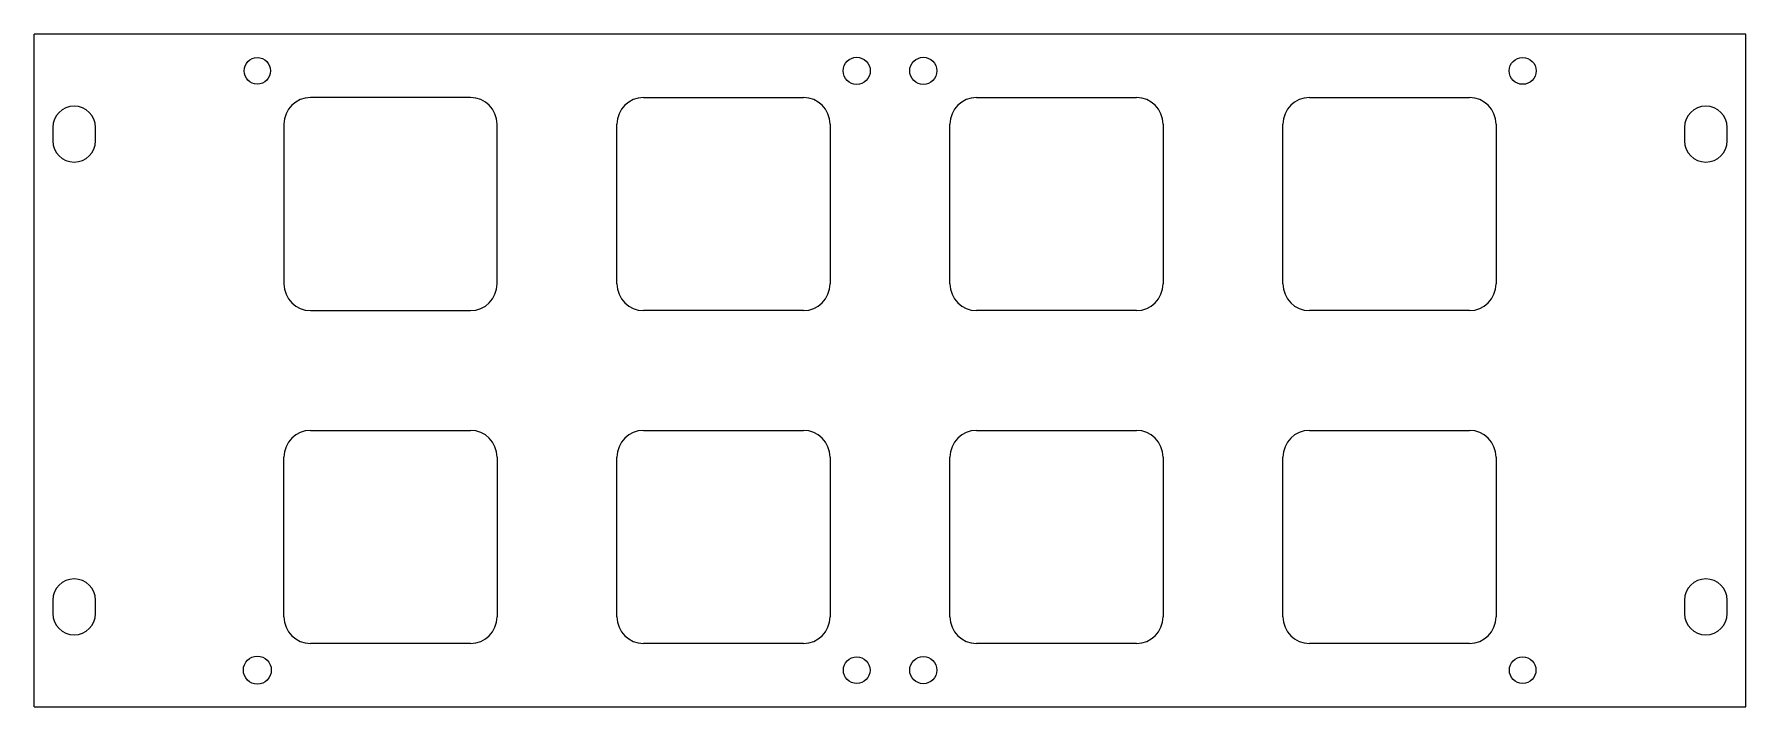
# Model space of a CAD drawing. Header units: millimetres. Extents: x -64 to 64, y -25 to 25.
import ezdxf

# ---------------------------------------------------------------- set-up
doc = ezdxf.new("R2010")
doc.units = ezdxf.units.MM
doc.layers.add('Pad003', color=7, linetype='CONTINUOUS')

msp = doc.modelspace()

# ---------------------------------------------------------------- linework, layer by layer
at = {"layer": 'Pad003'}
for p, q in [((-64.25, 25.25), (-64.25, 25.25, 1)), ((64.25, 25.25), (-64.25, 25.25)), ((64.25, 25.25, 1), (-64.25, 25.25, 1)), ((-64.25, 25.25), (-64.25, 25.25, 1)), ((-64.25, -25.25), (-64.25, 25.25)), ((-64.25, -25.25, 1), (-64.25, 25.25, 1)), ((64.25, 25.25), (-64.25, 25.25)), ((-64.25, -25.25), (-64.25, 25.25)), ((64.25, 25.25, 1), (-64.25, 25.25, 1)), ((-64.25, -25.25, 1), (-64.25, 25.25, 1)), ((64.25, 25.25), (64.25, 25.25, 1)), ((64.25, -25.25), (64.25, 25.25)), ((64.25, -25.25, 1), (64.25, 25.25, 1)), ((64.25, 25.25), (64.25, 25.25, 1)), ((64.25, -25.25), (64.25, 25.25)), ((64.25, -25.25, 1), (64.25, 25.25, 1)), ((-46.51, 22.5), (-46.51, 22.5, 1)), ((-46.51, 22.5), (-46.51, 22.5, 1)), ((-1.48, 22.5), (-1.48, 22.5, 1)), ((-1.48, 22.5), (-1.48, 22.5, 1)), ((3.52, 22.5), (3.52, 22.5, 1)), ((3.52, 22.5), (3.52, 22.5, 1)), ((48.51, 22.5), (48.51, 22.5, 1)), ((48.51, 22.5), (48.51, 22.5, 1)), ((-43.5, 20.5), (-43.5, 20.5, 1)), ((-31.5, 20.5), (-43.5, 20.5)), ((-31.5, 20.5, 1), (-43.5, 20.5, 1)), ((-43.5, 20.5), (-43.5, 20.5, 1)), ((-31.5, 20.5), (-43.5, 20.5)), ((-31.5, 20.5, 1), (-43.5, 20.5, 1)), ((-31.5, 20.5), (-31.5, 20.5, 1)), ((-31.5, 20.5), (-31.5, 20.5, 1)), ((-18.5, 20.5), (-18.5, 20.5, 1)), ((-18.5, 20.5), (-18.5, 20.5, 1)), ((-18.5, 20.5), (-6.5, 20.5)), ((-18.5, 20.5, 1), (-6.5, 20.5, 1)), ((-18.5, 20.5), (-6.5, 20.5)), ((-18.5, 20.5, 1), (-6.5, 20.5, 1)), ((-6.5, 20.5), (-6.5, 20.5, 1)), ((-6.5, 20.5), (-6.5, 20.5, 1)), ((6.5, 20.5), (6.5, 20.5, 1)), ((6.5, 20.5), (6.5, 20.5, 1)), ((6.5, 20.5), (18.5, 20.5)), ((6.5, 20.5, 1), (18.5, 20.5, 1)), ((6.5, 20.5), (18.5, 20.5)), ((6.5, 20.5, 1), (18.5, 20.5, 1)), ((18.5, 20.5), (18.5, 20.5, 1)), ((18.5, 20.5), (18.5, 20.5, 1)), ((31.5, 20.5), (31.5, 20.5, 1)), ((31.5, 20.5), (31.5, 20.5, 1)), ((31.5, 20.5), (43.5, 20.5)), ((31.5, 20.5, 1), (43.5, 20.5, 1)), ((31.5, 20.5), (43.5, 20.5)), ((31.5, 20.5, 1), (43.5, 20.5, 1)), ((43.5, 20.5), (43.5, 20.5, 1)), ((43.5, 20.5), (43.5, 20.5, 1)), ((-62.85, 18.25), (-62.85, 18.25, 1)), ((-62.85, 18.25), (-62.85, 18.25, 1)), ((-62.85, 18.25), (-62.85, 17.25)), ((-62.85, 18.25, 1), (-62.85, 17.25, 1)), ((-62.85, 18.25), (-62.85, 17.25)), ((-62.85, 18.25, 1), (-62.85, 17.25, 1)), ((-59.65, 18.25), (-59.65, 18.25, 1)), ((-59.65, 17.25), (-59.65, 18.25)), ((-59.65, 17.25, 1), (-59.65, 18.25, 1)), ((-59.65, 18.25), (-59.65, 18.25, 1)), ((-59.65, 17.25), (-59.65, 18.25)), ((-59.65, 17.25, 1), (-59.65, 18.25, 1)), ((-45.5, 18.5), (-45.5, 18.5, 1)), ((-45.5, 18.5), (-45.5, 6.5)), ((-45.5, 18.5, 1), (-45.5, 6.5, 1)), ((-45.5, 18.5), (-45.5, 18.5, 1)), ((-45.5, 18.5), (-45.5, 6.5)), ((-45.5, 18.5, 1), (-45.5, 6.5, 1)), ((-29.5, 18.5), (-29.5, 18.5, 1)), ((-29.5, 6.5), (-29.5, 18.5)), ((-29.5, 6.5, 1), (-29.5, 18.5, 1)), ((-29.5, 18.5), (-29.5, 18.5, 1)), ((-29.5, 6.5), (-29.5, 18.5)), ((-29.5, 6.5, 1), (-29.5, 18.5, 1)), ((-20.5, 18.5), (-20.5, 18.5, 1)), ((-20.5, 18.5), (-20.5, 18.5, 1)), ((-20.5, 6.5), (-20.5, 18.5)), ((-20.5, 6.5, 1), (-20.5, 18.5, 1)), ((-20.5, 6.5), (-20.5, 18.5)), ((-20.5, 6.5, 1), (-20.5, 18.5, 1)), ((-4.5, 18.5), (-4.5, 18.5, 1)), ((-4.5, 18.5), (-4.5, 6.5)), ((-4.5, 18.5, 1), (-4.5, 6.5, 1)), ((-4.5, 18.5), (-4.5, 18.5, 1)), ((-4.5, 18.5), (-4.5, 6.5)), ((-4.5, 18.5, 1), (-4.5, 6.5, 1)), ((4.5, 18.5), (4.5, 18.5, 1)), ((4.5, 18.5), (4.5, 18.5, 1)), ((4.5, 6.5), (4.5, 18.5)), ((4.5, 6.5, 1), (4.5, 18.5, 1)), ((4.5, 6.5), (4.5, 18.5)), ((4.5, 6.5, 1), (4.5, 18.5, 1)), ((20.5, 18.5), (20.5, 18.5, 1)), ((20.5, 18.5), (20.5, 6.5)), ((20.5, 18.5, 1), (20.5, 6.5, 1)), ((20.5, 18.5), (20.5, 18.5, 1)), ((20.5, 18.5), (20.5, 6.5)), ((20.5, 18.5, 1), (20.5, 6.5, 1)), ((29.5, 18.5), (29.5, 18.5, 1)), ((29.5, 18.5), (29.5, 18.5, 1)), ((29.5, 6.5), (29.5, 18.5)), ((29.5, 6.5, 1), (29.5, 18.5, 1)), ((29.5, 6.5), (29.5, 18.5)), ((29.5, 6.5, 1), (29.5, 18.5, 1)), ((45.5, 18.5), (45.5, 18.5, 1)), ((45.5, 18.5), (45.5, 6.5)), ((45.5, 18.5, 1), (45.5, 6.5, 1)), ((45.5, 18.5), (45.5, 18.5, 1)), ((45.5, 18.5), (45.5, 6.5)), ((45.5, 18.5, 1), (45.5, 6.5, 1)), ((59.65, 18.25), (59.65, 18.25, 1)), ((59.65, 18.25), (59.65, 18.25, 1)), ((59.65, 18.25), (59.65, 17.25)), ((59.65, 18.25, 1), (59.65, 17.25, 1)), ((59.65, 18.25), (59.65, 17.25)), ((59.65, 18.25, 1), (59.65, 17.25, 1)), ((62.85, 18.25), (62.85, 18.25, 1)), ((62.85, 18.25), (62.85, 18.25, 1)), ((62.85, 17.25), (62.85, 18.25)), ((62.85, 17.25, 1), (62.85, 18.25, 1)), ((62.85, 17.25), (62.85, 18.25)), ((62.85, 17.25, 1), (62.85, 18.25, 1)), ((-62.85, 17.25), (-62.85, 17.25, 1)), ((-62.85, 17.25), (-62.85, 17.25, 1)), ((-59.65, 17.25), (-59.65, 17.25, 1)), ((-59.65, 17.25), (-59.65, 17.25, 1)), ((59.65, 17.25), (59.65, 17.25, 1)), ((59.65, 17.25), (59.65, 17.25, 1)), ((62.85, 17.25), (62.85, 17.25, 1)), ((62.85, 17.25), (62.85, 17.25, 1)), ((-45.5, 6.5), (-45.5, 6.5, 1)), ((-45.5, 6.5), (-45.5, 6.5, 1)), ((-29.5, 6.5), (-29.5, 6.5, 1)), ((-29.5, 6.5), (-29.5, 6.5, 1)), ((-20.5, 6.5), (-20.5, 6.5, 1)), ((-20.5, 6.5), (-20.5, 6.5, 1)), ((-4.5, 6.5), (-4.5, 6.5, 1)), ((-4.5, 6.5), (-4.5, 6.5, 1)), ((4.5, 6.5), (4.5, 6.5, 1)), ((4.5, 6.5), (4.5, 6.5, 1)), ((20.5, 6.5), (20.5, 6.5, 1)), ((20.5, 6.5), (20.5, 6.5, 1)), ((29.5, 6.5), (29.5, 6.5, 1)), ((29.5, 6.5), (29.5, 6.5, 1)), ((45.5, 6.5), (45.5, 6.5, 1)), ((45.5, 6.5), (45.5, 6.5, 1)), ((-43.5, 4.5), (-43.5, 4.5, 1)), ((-43.5, 4.5), (-43.5, 4.5, 1)), ((-43.5, 4.5), (-31.5, 4.5)), ((-43.5, 4.5, 1), (-31.5, 4.5, 1)), ((-43.5, 4.5), (-31.5, 4.5)), ((-43.5, 4.5, 1), (-31.5, 4.5, 1)), ((-31.5, 4.5), (-31.5, 4.5, 1)), ((-31.5, 4.5), (-31.5, 4.5, 1)), ((-18.5, 4.5), (-18.5, 4.5, 1)), ((-18.5, 4.5), (-18.5, 4.5, 1)), ((-6.5, 4.5), (-18.5, 4.5)), ((-6.5, 4.5, 1), (-18.5, 4.5, 1)), ((-6.5, 4.5), (-18.5, 4.5)), ((-6.5, 4.5, 1), (-18.5, 4.5, 1)), ((-6.5, 4.5), (-6.5, 4.5, 1)), ((-6.5, 4.5), (-6.5, 4.5, 1)), ((6.5, 4.5), (6.5, 4.5, 1)), ((6.5, 4.5), (6.5, 4.5, 1)), ((18.5, 4.5), (6.5, 4.5)), ((18.5, 4.5, 1), (6.5, 4.5, 1)), ((18.5, 4.5), (6.5, 4.5)), ((18.5, 4.5, 1), (6.5, 4.5, 1)), ((18.5, 4.5), (18.5, 4.5, 1)), ((18.5, 4.5), (18.5, 4.5, 1)), ((31.5, 4.5), (31.5, 4.5, 1)), ((31.5, 4.5), (31.5, 4.5, 1)), ((43.5, 4.5), (31.5, 4.5)), ((43.5, 4.5, 1), (31.5, 4.5, 1)), ((43.5, 4.5), (31.5, 4.5)), ((43.5, 4.5, 1), (31.5, 4.5, 1)), ((43.5, 4.5), (43.5, 4.5, 1)), ((43.5, 4.5), (43.5, 4.5, 1)), ((-43.5, -4.5), (-43.5, -4.5, 1)), ((-43.5, -4.5), (-43.5, -4.5, 1)), ((-43.5, -4.5), (-31.5, -4.5)), ((-43.5, -4.5, 1), (-31.5, -4.5, 1)), ((-43.5, -4.5), (-31.5, -4.5)), ((-43.5, -4.5, 1), (-31.5, -4.5, 1)), ((-31.5, -4.5), (-31.5, -4.5, 1)), ((-31.5, -4.5), (-31.5, -4.5, 1)), ((-18.5, -4.5), (-18.5, -4.5, 1)), ((-18.5, -4.5), (-18.5, -4.5, 1)), ((-18.5, -4.5), (-6.5, -4.5)), ((-18.5, -4.5, 1), (-6.5, -4.5, 1)), ((-18.5, -4.5), (-6.5, -4.5)), ((-18.5, -4.5, 1), (-6.5, -4.5, 1)), ((-6.5, -4.5), (-6.5, -4.5, 1)), ((-6.5, -4.5), (-6.5, -4.5, 1)), ((6.5, -4.5), (6.5, -4.5, 1)), ((6.5, -4.5), (6.5, -4.5, 1)), ((6.5, -4.5), (18.5, -4.5)), ((6.5, -4.5, 1), (18.5, -4.5, 1)), ((6.5, -4.5), (18.5, -4.5)), ((6.5, -4.5, 1), (18.5, -4.5, 1)), ((18.5, -4.5), (18.5, -4.5, 1)), ((18.5, -4.5), (18.5, -4.5, 1)), ((31.5, -4.5), (31.5, -4.5, 1)), ((31.5, -4.5), (31.5, -4.5, 1)), ((31.5, -4.5), (43.5, -4.5)), ((31.5, -4.5, 1), (43.5, -4.5, 1)), ((31.5, -4.5), (43.5, -4.5)), ((31.5, -4.5, 1), (43.5, -4.5, 1)), ((43.5, -4.5), (43.5, -4.5, 1)), ((43.5, -4.5), (43.5, -4.5, 1)), ((-45.5, -6.5), (-45.5, -6.5, 1)), ((-45.5, -6.5), (-45.5, -6.5, 1)), ((-45.5, -18.5), (-45.5, -6.5)), ((-45.5, -18.5, 1), (-45.5, -6.5, 1)), ((-45.5, -18.5), (-45.5, -6.5)), ((-45.5, -18.5, 1), (-45.5, -6.5, 1)), ((-29.5, -6.5), (-29.5, -6.5, 1)), ((-29.5, -6.5), (-29.5, -18.5)), ((-29.5, -6.5, 1), (-29.5, -18.5, 1)), ((-29.5, -6.5), (-29.5, -6.5, 1)), ((-29.5, -6.5), (-29.5, -18.5)), ((-29.5, -6.5, 1), (-29.5, -18.5, 1)), ((-20.5, -6.5), (-20.5, -6.5, 1)), ((-20.5, -6.5), (-20.5, -6.5, 1)), ((-20.5, -18.5), (-20.5, -6.5)), ((-20.5, -18.5, 1), (-20.5, -6.5, 1)), ((-20.5, -18.5), (-20.5, -6.5)), ((-20.5, -18.5, 1), (-20.5, -6.5, 1)), ((-4.5, -6.5), (-4.5, -6.5, 1)), ((-4.5, -6.5), (-4.5, -18.5)), ((-4.5, -6.5, 1), (-4.5, -18.5, 1)), ((-4.5, -6.5), (-4.5, -6.5, 1)), ((-4.5, -6.5), (-4.5, -18.5)), ((-4.5, -6.5, 1), (-4.5, -18.5, 1)), ((4.5, -6.5), (4.5, -6.5, 1)), ((4.5, -6.5), (4.5, -6.5, 1)), ((4.5, -18.5), (4.5, -6.5)), ((4.5, -18.5, 1), (4.5, -6.5, 1)), ((4.5, -18.5), (4.5, -6.5)), ((4.5, -18.5, 1), (4.5, -6.5, 1)), ((20.5, -6.5), (20.5, -6.5, 1)), ((20.5, -6.5), (20.5, -18.5)), ((20.5, -6.5, 1), (20.5, -18.5, 1)), ((20.5, -6.5), (20.5, -6.5, 1)), ((20.5, -6.5), (20.5, -18.5)), ((20.5, -6.5, 1), (20.5, -18.5, 1)), ((29.5, -6.5), (29.5, -6.5, 1)), ((29.5, -6.5), (29.5, -6.5, 1)), ((29.5, -18.5), (29.5, -6.5)), ((29.5, -18.5, 1), (29.5, -6.5, 1)), ((29.5, -18.5), (29.5, -6.5)), ((29.5, -18.5, 1), (29.5, -6.5, 1)), ((45.5, -6.5), (45.5, -6.5, 1)), ((45.5, -6.5), (45.5, -18.5)), ((45.5, -6.5, 1), (45.5, -18.5, 1)), ((45.5, -6.5), (45.5, -6.5, 1)), ((45.5, -6.5), (45.5, -18.5)), ((45.5, -6.5, 1), (45.5, -18.5, 1)), ((-62.85, -17.25), (-62.85, -17.25, 1)), ((-62.85, -17.25), (-62.85, -17.25, 1)), ((-62.85, -17.25), (-62.85, -18.25)), ((-62.85, -17.25, 1), (-62.85, -18.25, 1)), ((-62.85, -17.25), (-62.85, -18.25)), ((-62.85, -17.25, 1), (-62.85, -18.25, 1)), ((-59.65, -17.25), (-59.65, -17.25, 1)), ((-59.65, -18.25), (-59.65, -17.25)), ((-59.65, -18.25, 1), (-59.65, -17.25, 1)), ((-59.65, -17.25), (-59.65, -17.25, 1)), ((-59.65, -18.25), (-59.65, -17.25)), ((-59.65, -18.25, 1), (-59.65, -17.25, 1)), ((59.65, -17.25), (59.65, -17.25, 1)), ((59.65, -17.25), (59.65, -17.25, 1)), ((59.65, -17.25), (59.65, -18.25)), ((59.65, -17.25, 1), (59.65, -18.25, 1)), ((59.65, -17.25), (59.65, -18.25)), ((59.65, -17.25, 1), (59.65, -18.25, 1)), ((62.85, -17.25), (62.85, -17.25, 1)), ((62.85, -18.25), (62.85, -17.25)), ((62.85, -18.25, 1), (62.85, -17.25, 1)), ((62.85, -17.25), (62.85, -17.25, 1)), ((62.85, -18.25), (62.85, -17.25)), ((62.85, -18.25, 1), (62.85, -17.25, 1)), ((-62.85, -18.25), (-62.85, -18.25, 1)), ((-62.85, -18.25), (-62.85, -18.25, 1)), ((-59.65, -18.25), (-59.65, -18.25, 1)), ((-59.65, -18.25), (-59.65, -18.25, 1)), ((-45.5, -18.5), (-45.5, -18.5, 1)), ((-45.5, -18.5), (-45.5, -18.5, 1)), ((-29.5, -18.5), (-29.5, -18.5, 1)), ((-29.5, -18.5), (-29.5, -18.5, 1)), ((-20.5, -18.5), (-20.5, -18.5, 1)), ((-20.5, -18.5), (-20.5, -18.5, 1)), ((-4.5, -18.5), (-4.5, -18.5, 1)), ((-4.5, -18.5), (-4.5, -18.5, 1)), ((4.5, -18.5), (4.5, -18.5, 1)), ((4.5, -18.5), (4.5, -18.5, 1)), ((20.5, -18.5), (20.5, -18.5, 1)), ((20.5, -18.5), (20.5, -18.5, 1)), ((29.5, -18.5), (29.5, -18.5, 1)), ((29.5, -18.5), (29.5, -18.5, 1)), ((45.5, -18.5), (45.5, -18.5, 1)), ((45.5, -18.5), (45.5, -18.5, 1)), ((59.65, -18.25), (59.65, -18.25, 1)), ((59.65, -18.25), (59.65, -18.25, 1)), ((62.85, -18.25), (62.85, -18.25, 1)), ((62.85, -18.25), (62.85, -18.25, 1)), ((-43.5, -20.5), (-43.5, -20.5, 1)), ((-43.5, -20.5), (-43.5, -20.5, 1)), ((-31.5, -20.5), (-43.5, -20.5)), ((-31.5, -20.5, 1), (-43.5, -20.5, 1)), ((-31.5, -20.5), (-43.5, -20.5)), ((-31.5, -20.5, 1), (-43.5, -20.5, 1)), ((-31.5, -20.5), (-31.5, -20.5, 1)), ((-31.5, -20.5), (-31.5, -20.5, 1)), ((-18.5, -20.5), (-18.5, -20.5, 1)), ((-18.5, -20.5), (-18.5, -20.5, 1)), ((-6.5, -20.5), (-18.5, -20.5)), ((-6.5, -20.5, 1), (-18.5, -20.5, 1)), ((-6.5, -20.5), (-18.5, -20.5)), ((-6.5, -20.5, 1), (-18.5, -20.5, 1)), ((-6.5, -20.5), (-6.5, -20.5, 1)), ((-6.5, -20.5), (-6.5, -20.5, 1)), ((6.5, -20.5), (6.5, -20.5, 1)), ((6.5, -20.5), (6.5, -20.5, 1)), ((18.5, -20.5), (6.5, -20.5)), ((18.5, -20.5, 1), (6.5, -20.5, 1)), ((18.5, -20.5), (6.5, -20.5)), ((18.5, -20.5, 1), (6.5, -20.5, 1)), ((18.5, -20.5), (18.5, -20.5, 1)), ((18.5, -20.5), (18.5, -20.5, 1)), ((31.5, -20.5), (31.5, -20.5, 1)), ((31.5, -20.5), (31.5, -20.5, 1)), ((43.5, -20.5), (31.5, -20.5)), ((43.5, -20.5, 1), (31.5, -20.5, 1)), ((43.5, -20.5), (31.5, -20.5)), ((43.5, -20.5, 1), (31.5, -20.5, 1)), ((43.5, -20.5), (43.5, -20.5, 1)), ((43.5, -20.5), (43.5, -20.5, 1)), ((-46.45, -22.5), (-46.45, -22.5, 1)), ((-46.45, -22.5), (-46.45, -22.5, 1)), ((-1.5, -22.5), (-1.5, -22.5, 1)), ((-1.5, -22.5), (-1.5, -22.5, 1)), ((3.52, -22.5), (3.52, -22.5, 1)), ((3.52, -22.5), (3.52, -22.5, 1)), ((48.5, -22.5), (48.5, -22.5, 1)), ((48.5, -22.5), (48.5, -22.5, 1)), ((-64.25, -25.25), (-64.25, -25.25, 1)), ((-64.25, -25.25), (64.25, -25.25)), ((-64.25, -25.25, 1), (64.25, -25.25, 1)), ((-64.25, -25.25), (-64.25, -25.25, 1)), ((-64.25, -25.25), (64.25, -25.25)), ((-64.25, -25.25, 1), (64.25, -25.25, 1)), ((64.25, -25.25), (64.25, -25.25, 1)), ((64.25, -25.25), (64.25, -25.25, 1))]:
    msp.add_line(p, q, dxfattribs=at)
for centre, radius in [((-47.5, 22.5), 0.993), ((-47.5, 22.5), 0.993), ((-47.5, 22.5), 0.993), ((-47.5, 22.5), 0.993), ((-2.5, 22.5), 1.02), ((-2.5, 22.5), 1.02), ((-2.5, 22.5), 1.02), ((-2.5, 22.5), 1.02), ((2.5, 22.5), 1.02), ((2.5, 22.5), 1.02), ((2.5, 22.5), 1.02), ((2.5, 22.5), 1.02), ((47.5, 22.5), 1.01), ((47.5, 22.5), 1.01), ((47.5, 22.5), 1.01), ((47.5, 22.5), 1.01), ((-47.5, -22.5), 1.05), ((-47.5, -22.5), 1.05), ((-47.5, -22.5), 1.05), ((-47.5, -22.5), 1.05), ((-2.5, -22.5), 1), ((-2.5, -22.5), 1), ((-2.5, -22.5), 1), ((-2.5, -22.5), 1), ((2.5, -22.5), 1.02), ((2.5, -22.5), 1.02), ((2.5, -22.5), 1.02), ((2.5, -22.5), 1.02), ((47.5, -22.5), 0.999), ((47.5, -22.5), 0.999), ((47.5, -22.5), 0.999), ((47.5, -22.5), 0.999)]:
    msp.add_circle(centre, radius, dxfattribs=at)
for centre, radius, start, end in [((-61.25, 18.25), 1.6, 0, 180), ((-61.25, 18.25, 1), 1.6, 0, 180), ((-61.25, 18.25), 1.6, 0, 180), ((-61.25, 18.25, 1), 1.6, 0, 180), ((-43.5, 18.5), 2, 90, 180), ((-43.5, 18.5, 1), 2, 90, 180), ((-43.5, 18.5), 2, 90, 180), ((-43.5, 18.5, 1), 2, 90, 180), ((-31.5, 18.5), 2, 0, 90), ((-31.5, 18.5, 1), 2, 0, 90), ((-31.5, 18.5), 2, 0, 90), ((-31.5, 18.5, 1), 2, 0, 90), ((-18.5, 18.5), 2, 90, 180), ((-18.5, 18.5, 1), 2, 90, 180), ((-18.5, 18.5), 2, 90, 180), ((-18.5, 18.5, 1), 2, 90, 180), ((-6.5, 18.5), 2, 0, 90), ((-6.5, 18.5, 1), 2, 0, 90), ((-6.5, 18.5), 2, 0, 90), ((-6.5, 18.5, 1), 2, 0, 90), ((6.5, 18.5), 2, 90, 180), ((6.5, 18.5, 1), 2, 90, 180), ((6.5, 18.5), 2, 90, 180), ((6.5, 18.5, 1), 2, 90, 180), ((18.5, 18.5), 2, 0, 90), ((18.5, 18.5, 1), 2, 0, 90), ((18.5, 18.5), 2, 0, 90), ((18.5, 18.5, 1), 2, 0, 90), ((31.5, 18.5), 2, 90, 180), ((31.5, 18.5, 1), 2, 90, 180), ((31.5, 18.5), 2, 90, 180), ((31.5, 18.5, 1), 2, 90, 180), ((43.5, 18.5), 2, 0, 90), ((43.5, 18.5, 1), 2, 0, 90), ((43.5, 18.5), 2, 0, 90), ((43.5, 18.5, 1), 2, 0, 90), ((61.25, 18.25), 1.6, 0, 180), ((61.25, 18.25, 1), 1.6, 0, 180), ((61.25, 18.25), 1.6, 0, 180), ((61.25, 18.25, 1), 1.6, 0, 180), ((-61.25, 17.25), 1.6, 180, 0), ((-61.25, 17.25, 1), 1.6, 180, 0), ((-61.25, 17.25), 1.6, 180, 0), ((-61.25, 17.25, 1), 1.6, 180, 0), ((61.25, 17.25), 1.6, 180, 0), ((61.25, 17.25, 1), 1.6, 180, 0), ((61.25, 17.25), 1.6, 180, 0), ((61.25, 17.25, 1), 1.6, 180, 0), ((-43.5, 6.5), 2, 180, -90), ((-43.5, 6.5, 1), 2, 180, -90), ((-43.5, 6.5), 2, 180, -90), ((-43.5, 6.5, 1), 2, 180, -90), ((-31.5, 6.5), 2, -90, 0), ((-31.5, 6.5, 1), 2, -90, 0), ((-31.5, 6.5), 2, -90, 0), ((-31.5, 6.5, 1), 2, -90, 0), ((-18.5, 6.5), 2, 180, -90), ((-18.5, 6.5, 1), 2, 180, -90), ((-18.5, 6.5), 2, 180, -90), ((-18.5, 6.5, 1), 2, 180, -90), ((-6.5, 6.5), 2, -90, 0), ((-6.5, 6.5, 1), 2, -90, 0), ((-6.5, 6.5), 2, -90, 0), ((-6.5, 6.5, 1), 2, -90, 0), ((6.5, 6.5), 2, 180, -90), ((6.5, 6.5, 1), 2, 180, -90), ((6.5, 6.5), 2, 180, -90), ((6.5, 6.5, 1), 2, 180, -90), ((18.5, 6.5), 2, -90, 0), ((18.5, 6.5, 1), 2, -90, 0), ((18.5, 6.5), 2, -90, 0), ((18.5, 6.5, 1), 2, -90, 0), ((31.5, 6.5), 2, 180, -90), ((31.5, 6.5, 1), 2, 180, -90), ((31.5, 6.5), 2, 180, -90), ((31.5, 6.5, 1), 2, 180, -90), ((43.5, 6.5), 2, -90, 0), ((43.5, 6.5, 1), 2, -90, 0), ((43.5, 6.5), 2, -90, 0), ((43.5, 6.5, 1), 2, -90, 0), ((-43.5, -6.5), 2, 90, 180), ((-43.5, -6.5, 1), 2, 90, 180), ((-43.5, -6.5), 2, 90, 180), ((-43.5, -6.5, 1), 2, 90, 180), ((-31.5, -6.5), 2, 0, 90), ((-31.5, -6.5, 1), 2, 0, 90), ((-31.5, -6.5), 2, 0, 90), ((-31.5, -6.5, 1), 2, 0, 90), ((-18.5, -6.5), 2, 90, 180), ((-18.5, -6.5, 1), 2, 90, 180), ((-18.5, -6.5), 2, 90, 180), ((-18.5, -6.5, 1), 2, 90, 180), ((-6.5, -6.5), 2, 0, 90), ((-6.5, -6.5, 1), 2, 0, 90), ((-6.5, -6.5), 2, 0, 90), ((-6.5, -6.5, 1), 2, 0, 90), ((6.5, -6.5), 2, 90, 180), ((6.5, -6.5, 1), 2, 90, 180), ((6.5, -6.5), 2, 90, 180), ((6.5, -6.5, 1), 2, 90, 180), ((18.5, -6.5), 2, 0, 90), ((18.5, -6.5, 1), 2, 0, 90), ((18.5, -6.5), 2, 0, 90), ((18.5, -6.5, 1), 2, 0, 90), ((31.5, -6.5), 2, 90, 180), ((31.5, -6.5, 1), 2, 90, 180), ((31.5, -6.5), 2, 90, 180), ((31.5, -6.5, 1), 2, 90, 180), ((43.5, -6.5), 2, 0, 90), ((43.5, -6.5, 1), 2, 0, 90), ((43.5, -6.5), 2, 0, 90), ((43.5, -6.5, 1), 2, 0, 90), ((-61.25, -17.25), 1.6, 0, 180), ((-61.25, -17.25, 1), 1.6, 0, 180), ((-61.25, -17.25), 1.6, 0, 180), ((-61.25, -17.25, 1), 1.6, 0, 180), ((61.25, -17.25), 1.6, 0, 180), ((61.25, -17.25, 1), 1.6, 0, 180), ((61.25, -17.25), 1.6, 0, 180), ((61.25, -17.25, 1), 1.6, 0, 180), ((-61.25, -18.25), 1.6, 180, 0), ((-61.25, -18.25, 1), 1.6, 180, 0), ((-61.25, -18.25), 1.6, 180, 0), ((-61.25, -18.25, 1), 1.6, 180, 0), ((-43.5, -18.5), 2, 180, -90), ((-43.5, -18.5, 1), 2, 180, -90), ((-43.5, -18.5), 2, 180, -90), ((-43.5, -18.5, 1), 2, 180, -90), ((-31.5, -18.5), 2, -90, 0), ((-31.5, -18.5, 1), 2, -90, 0), ((-31.5, -18.5), 2, -90, 0), ((-31.5, -18.5, 1), 2, -90, 0), ((-18.5, -18.5), 2, 180, -90), ((-18.5, -18.5, 1), 2, 180, -90), ((-18.5, -18.5), 2, 180, -90), ((-18.5, -18.5, 1), 2, 180, -90), ((-6.5, -18.5), 2, -90, 0), ((-6.5, -18.5, 1), 2, -90, 0), ((-6.5, -18.5), 2, -90, 0), ((-6.5, -18.5, 1), 2, -90, 0), ((6.5, -18.5), 2, 180, -90), ((6.5, -18.5, 1), 2, 180, -90), ((6.5, -18.5), 2, 180, -90), ((6.5, -18.5, 1), 2, 180, -90), ((18.5, -18.5), 2, -90, 0), ((18.5, -18.5, 1), 2, -90, 0), ((18.5, -18.5), 2, -90, 0), ((18.5, -18.5, 1), 2, -90, 0), ((31.5, -18.5), 2, 180, -90), ((31.5, -18.5, 1), 2, 180, -90), ((31.5, -18.5), 2, 180, -90), ((31.5, -18.5, 1), 2, 180, -90), ((43.5, -18.5), 2, -90, 0), ((43.5, -18.5, 1), 2, -90, 0), ((43.5, -18.5), 2, -90, 0), ((43.5, -18.5, 1), 2, -90, 0), ((61.25, -18.25), 1.6, 180, 0), ((61.25, -18.25, 1), 1.6, 180, 0), ((61.25, -18.25), 1.6, 180, 0), ((61.25, -18.25, 1), 1.6, 180, 0)]:
    msp.add_arc(centre, radius, start, end, dxfattribs=at)

doc.saveas('drawing.dxf')
